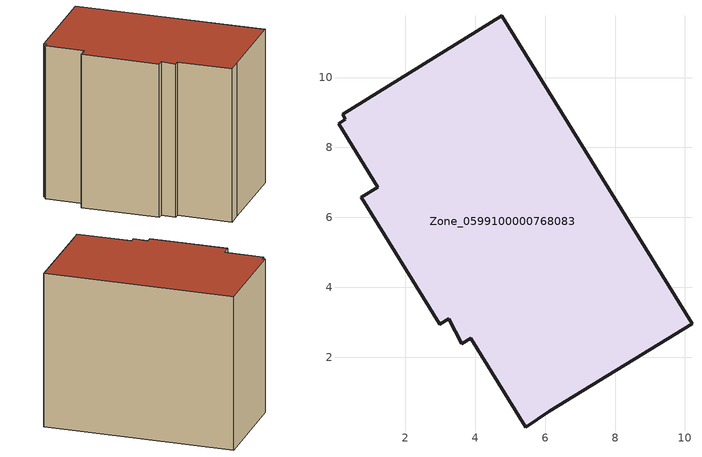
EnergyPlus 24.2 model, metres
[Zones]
Zone_0599100000768083
 floor ground (C_G): 3.87,2.55 3.62,2.39 3.24,3.1 2.98,2.94 0.74,6.57 1.21,6.86 0.09,8.67 0.29,8.8 0.21,8.95 4.75,11.76 10.2,2.96 6.12,0.45 5.45,0 z0
 wall outside (C_F): 4.75,11.76 0.21,8.95 0.29,8.8 0.09,8.67 1.21,6.86 0.74,6.57 2.98,2.94 3.24,3.1 3.62,2.39 3.87,2.55 5.45,0 6.12,0.45 10.2,2.96 4.75,11.76 z0:8.6
 roof outside (C_R): 1.21,6.86 0.74,6.57 2.98,2.94 3.24,3.1 3.62,2.39 3.87,2.55 5.45,0 6.12,0.45 10.2,2.96 4.75,11.76 0.21,8.95 0.29,8.8 0.09,8.67 z8.6
[BUILDING]
Pand.0599100000768083: North Axis=0; Terrain=City; Loads Convergence Tolerance Value=0.04; Temperature Convergence Tolerance Value=0.4; Solar Distribution=FullExterior; Maximum Number of Warmup Days=25; Minimum Number of Warmup Days=1
[Site:Location]
Rotterdam.The.Hague.AP_ZH_NLD Design_Conditions: Latitude=51.96; Longitude=4.45; Time Zone=1; Elevation=-4.5
[SITE:GROUNDTEMPERATURE:BUILDINGSURFACE]
18, 18, 18, 18, 18, 18, 18, 18, 18, 18, 18, 18
[MATERIAL] Thermal Absorptance=0.9; Solar Absorptance=0.7; Visible Absorptance=0.7
Name | Roughness | Thickness | Conductivity | Density | Specific Heat
G.TC.2006-2014 | MediumSmooth | 0.15 | 0.06 | 540 | 1210
F.TC.2006-2014 | Rough | 0.3 | 0.12 | 1920 | 840
R.TC.2006-2014 | MediumRough | 0.2 | 0.08 | 1500 | 1000
[CONSTRUCTION]
C_G: G.TC.2006-2014
C_F: F.TC.2006-2014
C_R: R.TC.2006-2014
[ZONE]
Zone_0599100000768083: Type=1; Multiplier=1; Ceiling Height=Autocalculate; Volume=Autocalculate; Floor Area=autocalculate; Part of Total Floor Area=Yes
[ZONEINFILTRATION:DESIGNFLOWRATE]
Infil_Zone_0599100000768083: Zone or ZoneList or Space or SpaceList=Zone_0599100000768083; Schedule=AlwaysOn; Design Flow Rate Calculation Method=Flow/Area; Flow Rate per Floor Area=0.0015; Constant Term Coefficient=1; Temperature Term Coefficient=0; Velocity Term Coefficient=0; Velocity Squared Term Coefficient=0
[HVACTEMPLATE:ZONE:IDEALLOADSAIRSYSTEM]
Zone_0599100000768083: Maximum Heating Supply Air Temperature=50; Minimum Cooling Supply Air Temperature=13; Maximum Heating Supply Air Humidity Ratio=0.0156; Minimum Cooling Supply Air Humidity Ratio=0.0077; Heating Limit=NoLimit; Cooling Limit=NoLimit; Dehumidification Control Type=ConstantSensibleHeatRatio; Cooling Sensible Heat Ratio=0.7; Dehumidification Setpoint=60; Humidification Control Type=None; Humidification Setpoint=30; Outdoor Air Method=None; Outdoor Air Flow Rate per Person=0.00944; Outdoor Air Flow Rate per Zone Floor Area=0; Outdoor Air Flow Rate per Zone=0; Demand Controlled Ventilation Type=None; Outdoor Air Economizer Type=NoEconomizer; Heat Recovery Type=None; Sensible Heat Recovery Effectiveness=0.7; Latent Heat Recovery Effectiveness=0.65
[ZONECONTROL:THERMOSTAT]
ThermostatControl_Zone_0599100000768083: Zone or ZoneList=Zone_0599100000768083; Control Type Schedule=DualSetpointControlType; Control 1=Thermostat_Zone_0599100000768083; Temperature Difference Between Cutout And Setpoint=0
[THERMOSTATSETPOINT:DUALSETPOINT]
Thermostat_Zone_0599100000768083: Heating Setpoint Temperature Schedule=HeatingSetpoint_Zone_0599100000768083; Cooling Setpoint Temperature Schedule=CoolingSetpoint_Zone_0599100000768083
[SCHEDULE:COMPACT]
HeatingSetpoint_Zone_0599100000768083: Through: 12/31, For: AllDays, Until: 24:00, 21
CoolingSetpoint_Zone_0599100000768083: Through: 12/31, For: AllDays, Until: 24:00, 24
DualSetpointControlType: Through: 12/31, For: AllDays, Until: 24:00, 4
AlwaysOn: Through: 12/31, For: AllDays, Until: 24:00, 1
